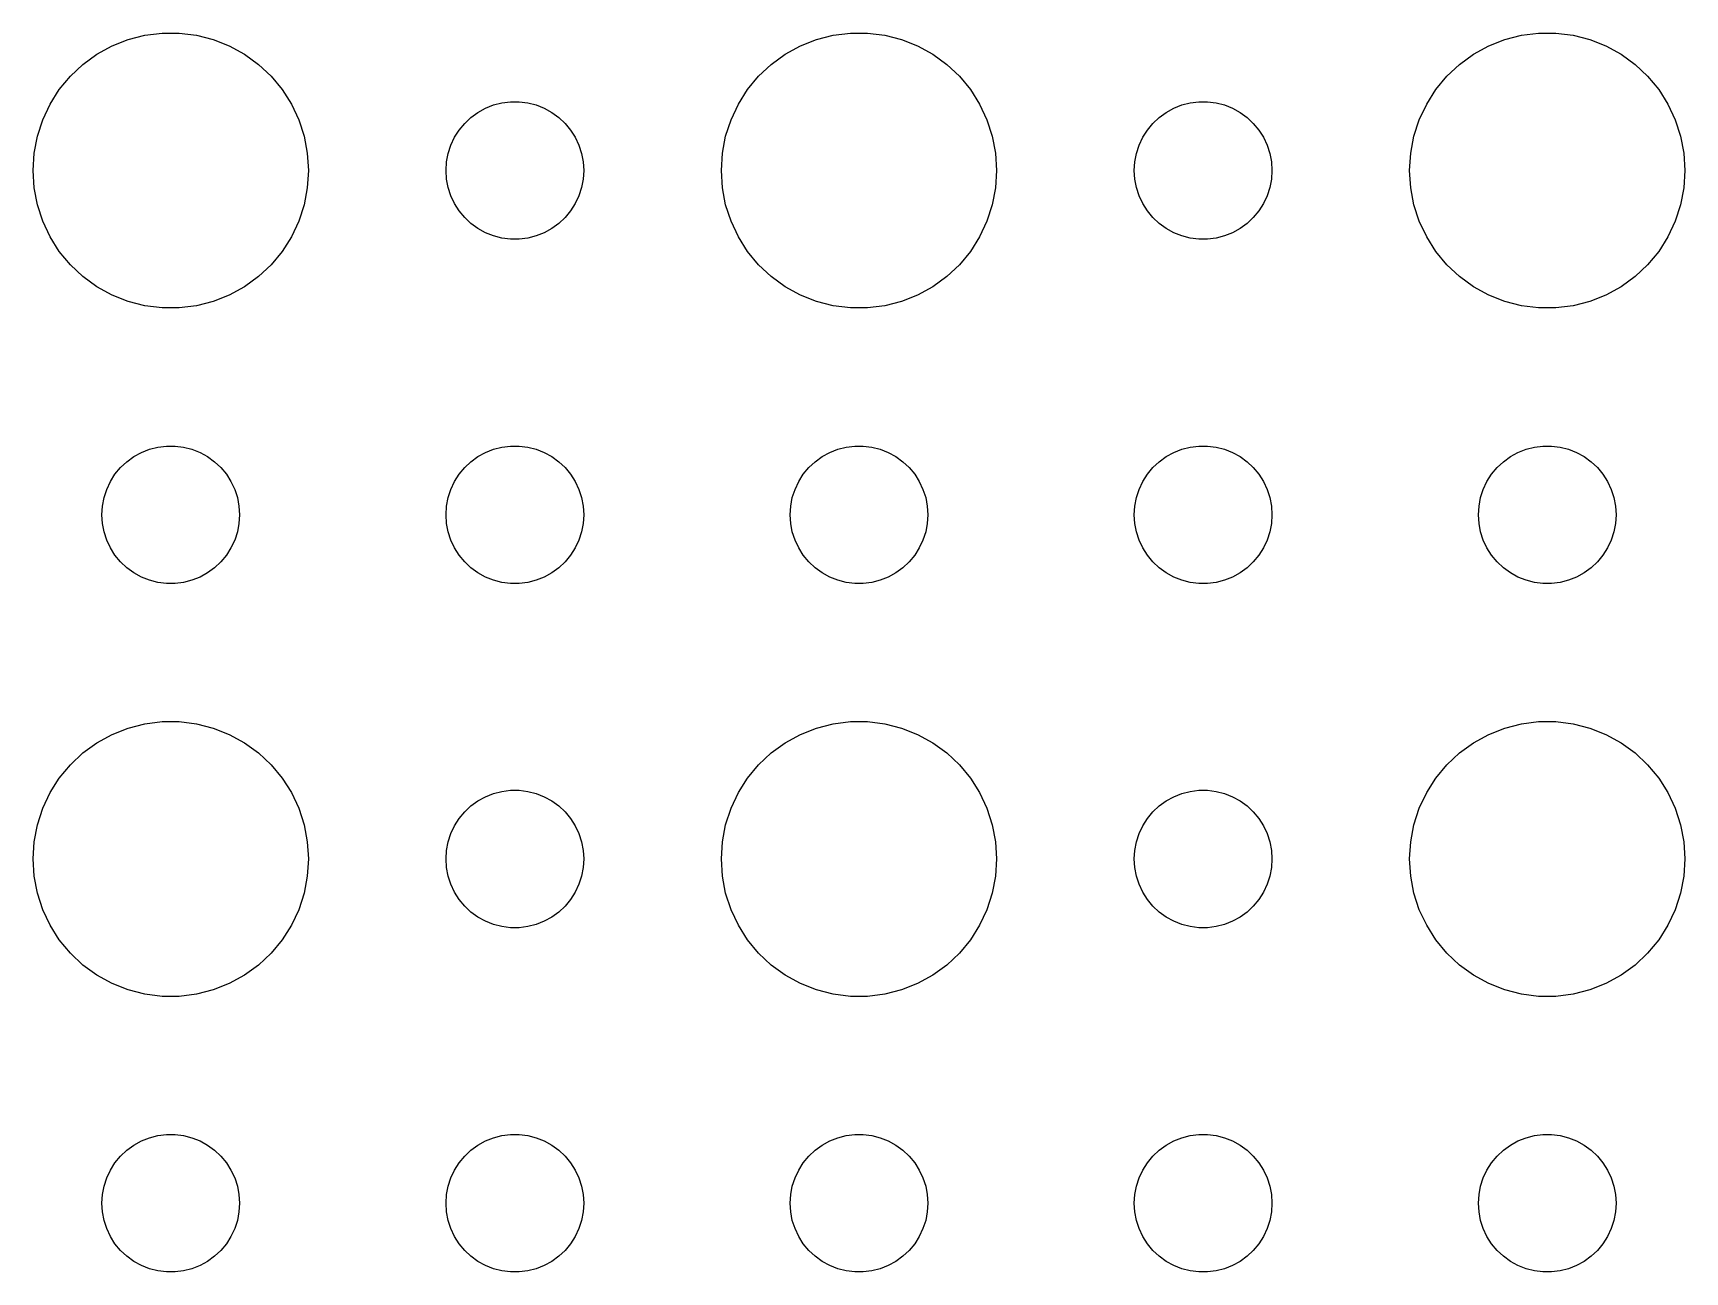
# Model space of a CAD drawing. Header units: metres. Extents: x -150 to 150, y -112 to 112.
# Drawn here: x -115.5 to -79.5, y -54 to -27.01 of the extents above; entities that cross this region are included whole.
import ezdxf

# ---------------------------------------------------------------- set-up
doc = ezdxf.new("R2010")
doc.units = ezdxf.units.M

msp = doc.modelspace()

# ---------------------------------------------------------------- linework, layer by layer
for p, q in [((-114.107, -27.467), (-113.777, -27.2855)), ((-113.777, -27.2855), (-113.427, -27.1468)), ((-113.427, -27.1468), (-113.062, -27.0531)), ((-113.062, -27.0531), (-112.688, -27.0059)), ((-112.688, -27.0059), (-112.312, -27.0059)), ((-112.312, -27.0059), (-111.938, -27.0531)), ((-111.938, -27.0531), (-111.573, -27.1468)), ((-111.573, -27.1468), (-111.223, -27.2855)), ((-111.223, -27.2855), (-110.893, -27.467)), ((-99.1075, -27.467), (-98.7773, -27.2855)), ((-98.7773, -27.2855), (-98.427, -27.1468)), ((-98.427, -27.1468), (-98.0621, -27.0531)), ((-98.0621, -27.0531), (-97.6884, -27.0059)), ((-97.6884, -27.0059), (-97.3116, -27.0059)), ((-97.3116, -27.0059), (-96.9379, -27.0531)), ((-96.9379, -27.0531), (-96.573, -27.1468)), ((-96.573, -27.1468), (-96.2227, -27.2855)), ((-96.2227, -27.2855), (-95.8925, -27.467)), ((-84.1075, -27.467), (-83.7773, -27.2855)), ((-83.7773, -27.2855), (-83.427, -27.1468)), ((-83.427, -27.1468), (-83.0621, -27.0531)), ((-83.0621, -27.0531), (-82.6884, -27.0059)), ((-82.6884, -27.0059), (-82.3116, -27.0059)), ((-82.3116, -27.0059), (-81.9379, -27.0531)), ((-81.9379, -27.0531), (-81.573, -27.1468)), ((-81.573, -27.1468), (-81.2227, -27.2855)), ((-81.2227, -27.2855), (-80.8925, -27.467)), ((-114.687, -27.9464), (-114.412, -27.6884)), ((-114.412, -27.6884), (-114.107, -27.467)), ((-110.893, -27.467), (-110.588, -27.6884)), ((-110.588, -27.6884), (-110.313, -27.9464)), ((-99.6869, -27.9464), (-99.4123, -27.6884)), ((-99.4123, -27.6884), (-99.1075, -27.467)), ((-95.8925, -27.467), (-95.5877, -27.6884)), ((-95.5877, -27.6884), (-95.3131, -27.9464)), ((-84.6869, -27.9464), (-84.4123, -27.6884)), ((-84.4123, -27.6884), (-84.1075, -27.467)), ((-80.8925, -27.467), (-80.5877, -27.6884)), ((-80.5877, -27.6884), (-80.3131, -27.9464)), ((-114.927, -28.2366), (-114.687, -27.9464)), ((-110.313, -27.9464), (-110.073, -28.2366)), ((-99.927, -28.2366), (-99.6869, -27.9464)), ((-95.3131, -27.9464), (-95.073, -28.2366)), ((-84.927, -28.2366), (-84.6869, -27.9464)), ((-80.3131, -27.9464), (-80.073, -28.2366)), ((-115.129, -28.5547), (-114.927, -28.2366)), ((-110.073, -28.2366), (-109.871, -28.5547)), ((-100.129, -28.5547), (-99.927, -28.2366)), ((-95.073, -28.2366), (-94.8711, -28.5547)), ((-85.1289, -28.5547), (-84.927, -28.2366)), ((-80.073, -28.2366), (-79.8711, -28.5547)), ((-115.289, -28.8956), (-115.129, -28.5547)), ((-109.871, -28.5547), (-109.711, -28.8956)), ((-105.956, -28.8442), (-105.804, -28.7335)), ((-105.804, -28.7335), (-105.639, -28.6427)), ((-105.639, -28.6427), (-105.464, -28.5734)), ((-105.464, -28.5734), (-105.281, -28.5266)), ((-105.281, -28.5266), (-105.094, -28.503)), ((-105.094, -28.503), (-104.906, -28.503)), ((-104.906, -28.503), (-104.719, -28.5266)), ((-104.719, -28.5266), (-104.536, -28.5734)), ((-104.536, -28.5734), (-104.361, -28.6427)), ((-104.361, -28.6427), (-104.196, -28.7335)), ((-104.196, -28.7335), (-104.044, -28.8442)), ((-100.289, -28.8956), (-100.129, -28.5547)), ((-94.8711, -28.5547), (-94.7107, -28.8956)), ((-90.9561, -28.8442), (-90.8037, -28.7335)), ((-90.8037, -28.7335), (-90.6387, -28.6427)), ((-90.6387, -28.6427), (-90.4635, -28.5734)), ((-90.4635, -28.5734), (-90.2811, -28.5266)), ((-90.2811, -28.5266), (-90.0942, -28.503)), ((-90.0942, -28.503), (-89.9058, -28.503)), ((-89.9058, -28.503), (-89.7189, -28.5266)), ((-89.7189, -28.5266), (-89.5365, -28.5734)), ((-89.5365, -28.5734), (-89.3613, -28.6427)), ((-89.3613, -28.6427), (-89.1963, -28.7335)), ((-89.1963, -28.7335), (-89.0439, -28.8442)), ((-85.2893, -28.8956), (-85.1289, -28.5547)), ((-79.8711, -28.5547), (-79.7107, -28.8956)), ((-115.406, -29.2539), (-115.289, -28.8956)), ((-109.711, -28.8956), (-109.594, -29.2539)), ((-106.314, -29.2774), (-106.214, -29.1183)), ((-106.214, -29.1183), (-106.093, -28.9732)), ((-106.093, -28.9732), (-105.956, -28.8442)), ((-104.044, -28.8442), (-103.907, -28.9732)), ((-103.907, -28.9732), (-103.786, -29.1183)), ((-103.786, -29.1183), (-103.686, -29.2774)), ((-100.406, -29.2539), (-100.289, -28.8956)), ((-94.7107, -28.8956), (-94.5943, -29.2539)), ((-91.3145, -29.2774), (-91.2135, -29.1183)), ((-91.2135, -29.1183), (-91.0934, -28.9732)), ((-91.0934, -28.9732), (-90.9561, -28.8442)), ((-89.0439, -28.8442), (-88.9065, -28.9732)), ((-88.9065, -28.9732), (-88.7865, -29.1183)), ((-88.7865, -29.1183), (-88.6855, -29.2774)), ((-85.4057, -29.2539), (-85.2893, -28.8956)), ((-79.7107, -28.8956), (-79.5943, -29.2539)), ((-115.476, -29.624), (-115.406, -29.2539)), ((-109.594, -29.2539), (-109.524, -29.624)), ((-106.453, -29.627), (-106.395, -29.4478)), ((-106.395, -29.4478), (-106.314, -29.2774)), ((-103.686, -29.2774), (-103.605, -29.4478)), ((-103.605, -29.4478), (-103.547, -29.627)), ((-100.476, -29.624), (-100.406, -29.2539)), ((-94.5943, -29.2539), (-94.5237, -29.624)), ((-91.4529, -29.627), (-91.3947, -29.4478)), ((-91.3947, -29.4478), (-91.3145, -29.2774)), ((-88.6855, -29.2774), (-88.6053, -29.4478)), ((-88.6053, -29.4478), (-88.5471, -29.627)), ((-85.4763, -29.624), (-85.4057, -29.2539)), ((-79.5943, -29.2539), (-79.5237, -29.624)), ((-115.5, -30), (-115.476, -29.624)), ((-109.524, -29.624), (-109.5, -30)), ((-106.5, -30), (-106.488, -29.812)), ((-106.488, -29.812), (-106.453, -29.627)), ((-103.547, -29.627), (-103.512, -29.812)), ((-103.512, -29.812), (-103.5, -30)), ((-100.5, -30), (-100.476, -29.624)), ((-94.5237, -29.624), (-94.5, -30)), ((-91.5, -30), (-91.4882, -29.812)), ((-91.4882, -29.812), (-91.4529, -29.627)), ((-88.5471, -29.627), (-88.5118, -29.812)), ((-88.5118, -29.812), (-88.5, -30)), ((-85.5, -30), (-85.4763, -29.624)), ((-79.5237, -29.624), (-79.5, -30)), ((-115.476, -30.376), (-115.5, -30)), ((-109.5, -30), (-109.524, -30.376)), ((-106.488, -30.188), (-106.5, -30)), ((-106.453, -30.373), (-106.488, -30.188)), ((-103.512, -30.188), (-103.547, -30.373)), ((-103.5, -30), (-103.512, -30.188)), ((-100.476, -30.376), (-100.5, -30)), ((-94.5, -30), (-94.5237, -30.376)), ((-91.4882, -30.188), (-91.5, -30)), ((-91.4529, -30.373), (-91.4882, -30.188)), ((-88.5118, -30.188), (-88.5471, -30.373)), ((-88.5, -30), (-88.5118, -30.188)), ((-85.4763, -30.376), (-85.5, -30)), ((-79.5, -30), (-79.5237, -30.376)), ((-115.406, -30.7461), (-115.476, -30.376)), ((-109.524, -30.376), (-109.594, -30.7461)), ((-106.395, -30.5522), (-106.453, -30.373)), ((-106.314, -30.7226), (-106.395, -30.5522)), ((-103.605, -30.5522), (-103.686, -30.7226)), ((-103.547, -30.373), (-103.605, -30.5522)), ((-100.406, -30.7461), (-100.476, -30.376)), ((-94.5237, -30.376), (-94.5943, -30.7461)), ((-91.3947, -30.5522), (-91.4529, -30.373)), ((-91.3145, -30.7226), (-91.3947, -30.5522)), ((-88.6053, -30.5522), (-88.6855, -30.7226)), ((-88.5471, -30.373), (-88.6053, -30.5522)), ((-85.4057, -30.7461), (-85.4763, -30.376)), ((-79.5237, -30.376), (-79.5943, -30.7461)), ((-115.289, -31.1044), (-115.406, -30.7461)), ((-109.594, -30.7461), (-109.711, -31.1044)), ((-106.214, -30.8817), (-106.314, -30.7226)), ((-106.093, -31.0268), (-106.214, -30.8817)), ((-103.786, -30.8817), (-103.907, -31.0268)), ((-103.686, -30.7226), (-103.786, -30.8817)), ((-100.289, -31.1044), (-100.406, -30.7461)), ((-94.5943, -30.7461), (-94.7107, -31.1044)), ((-91.2135, -30.8817), (-91.3145, -30.7226)), ((-91.0934, -31.0268), (-91.2135, -30.8817)), ((-88.7865, -30.8817), (-88.9065, -31.0268)), ((-88.6855, -30.7226), (-88.7865, -30.8817)), ((-85.2893, -31.1044), (-85.4057, -30.7461)), ((-79.5943, -30.7461), (-79.7107, -31.1044)), ((-115.129, -31.4453), (-115.289, -31.1044)), ((-109.711, -31.1044), (-109.871, -31.4453)), ((-105.956, -31.1558), (-106.093, -31.0268)), ((-105.804, -31.2665), (-105.956, -31.1558)), ((-105.639, -31.3572), (-105.804, -31.2665)), ((-104.196, -31.2665), (-104.361, -31.3572)), ((-104.044, -31.1558), (-104.196, -31.2665)), ((-103.907, -31.0268), (-104.044, -31.1558)), ((-100.129, -31.4453), (-100.289, -31.1044)), ((-94.7107, -31.1044), (-94.8711, -31.4453)), ((-90.9561, -31.1558), (-91.0934, -31.0268)), ((-90.8037, -31.2665), (-90.9561, -31.1558)), ((-90.6387, -31.3572), (-90.8037, -31.2665)), ((-89.1963, -31.2665), (-89.3613, -31.3572)), ((-89.0439, -31.1558), (-89.1963, -31.2665)), ((-88.9065, -31.0268), (-89.0439, -31.1558)), ((-85.1289, -31.4453), (-85.2893, -31.1044)), ((-79.7107, -31.1044), (-79.8711, -31.4453)), ((-114.927, -31.7634), (-115.129, -31.4453)), ((-109.871, -31.4453), (-110.073, -31.7634)), ((-105.464, -31.4266), (-105.639, -31.3572)), ((-105.281, -31.4734), (-105.464, -31.4266)), ((-105.094, -31.497), (-105.281, -31.4734)), ((-104.906, -31.497), (-105.094, -31.497)), ((-104.719, -31.4734), (-104.906, -31.497)), ((-104.536, -31.4266), (-104.719, -31.4734)), ((-104.361, -31.3572), (-104.536, -31.4266)), ((-99.927, -31.7634), (-100.129, -31.4453)), ((-94.8711, -31.4453), (-95.073, -31.7634)), ((-90.4635, -31.4266), (-90.6387, -31.3572)), ((-90.2811, -31.4734), (-90.4635, -31.4266)), ((-90.0942, -31.497), (-90.2811, -31.4734)), ((-89.9058, -31.497), (-90.0942, -31.497)), ((-89.7189, -31.4734), (-89.9058, -31.497)), ((-89.5365, -31.4266), (-89.7189, -31.4734)), ((-89.3613, -31.3572), (-89.5365, -31.4266)), ((-84.927, -31.7634), (-85.1289, -31.4453)), ((-79.8711, -31.4453), (-80.073, -31.7634)), ((-114.687, -32.0536), (-114.927, -31.7634)), ((-110.073, -31.7634), (-110.313, -32.0536)), ((-99.6869, -32.0536), (-99.927, -31.7634)), ((-95.073, -31.7634), (-95.3131, -32.0536)), ((-84.6869, -32.0536), (-84.927, -31.7634)), ((-80.073, -31.7634), (-80.3131, -32.0536)), ((-114.412, -32.3115), (-114.687, -32.0536)), ((-114.107, -32.533), (-114.412, -32.3115)), ((-110.588, -32.3115), (-110.893, -32.533)), ((-110.313, -32.0536), (-110.588, -32.3115)), ((-99.4123, -32.3115), (-99.6869, -32.0536)), ((-99.1075, -32.533), (-99.4123, -32.3115)), ((-95.5877, -32.3115), (-95.8925, -32.533)), ((-95.3131, -32.0536), (-95.5877, -32.3115)), ((-84.4123, -32.3115), (-84.6869, -32.0536)), ((-84.1075, -32.533), (-84.4123, -32.3115)), ((-80.5877, -32.3115), (-80.8925, -32.533)), ((-80.3131, -32.0536), (-80.5877, -32.3115)), ((-113.777, -32.7145), (-114.107, -32.533)), ((-113.427, -32.8532), (-113.777, -32.7145)), ((-111.223, -32.7145), (-111.573, -32.8532)), ((-110.893, -32.533), (-111.223, -32.7145)), ((-98.7773, -32.7145), (-99.1075, -32.533)), ((-98.427, -32.8532), (-98.7773, -32.7145)), ((-96.2227, -32.7145), (-96.573, -32.8532)), ((-95.8925, -32.533), (-96.2227, -32.7145)), ((-83.7773, -32.7145), (-84.1075, -32.533)), ((-83.427, -32.8532), (-83.7773, -32.7145)), ((-81.2227, -32.7145), (-81.573, -32.8532)), ((-80.8925, -32.533), (-81.2227, -32.7145)), ((-113.062, -32.9469), (-113.427, -32.8532)), ((-112.688, -32.9941), (-113.062, -32.9469)), ((-112.312, -32.9941), (-112.688, -32.9941)), ((-111.938, -32.9469), (-112.312, -32.9941)), ((-111.573, -32.8532), (-111.938, -32.9469)), ((-98.0621, -32.9469), (-98.427, -32.8532)), ((-97.6884, -32.9941), (-98.0621, -32.9469)), ((-97.3116, -32.9941), (-97.6884, -32.9941)), ((-96.9379, -32.9469), (-97.3116, -32.9941)), ((-96.573, -32.8532), (-96.9379, -32.9469)), ((-83.0621, -32.9469), (-83.427, -32.8532)), ((-82.6884, -32.9941), (-83.0621, -32.9469)), ((-82.3116, -32.9941), (-82.6884, -32.9941)), ((-81.9379, -32.9469), (-82.3116, -32.9941)), ((-81.573, -32.8532), (-81.9379, -32.9469)), ((-113.593, -36.4732), (-113.456, -36.3442)), ((-113.456, -36.3442), (-113.304, -36.2335)), ((-113.304, -36.2335), (-113.139, -36.1428)), ((-113.139, -36.1428), (-112.964, -36.0734)), ((-112.964, -36.0734), (-112.781, -36.0266)), ((-112.781, -36.0266), (-112.594, -36.003)), ((-112.594, -36.003), (-112.406, -36.003)), ((-112.406, -36.003), (-112.219, -36.0266)), ((-112.219, -36.0266), (-112.036, -36.0734)), ((-112.036, -36.0734), (-111.861, -36.1428)), ((-111.861, -36.1428), (-111.696, -36.2335)), ((-111.696, -36.2335), (-111.544, -36.3442)), ((-111.544, -36.3442), (-111.407, -36.4732)), ((-106.093, -36.4732), (-105.956, -36.3442)), ((-105.956, -36.3442), (-105.804, -36.2335)), ((-105.804, -36.2335), (-105.639, -36.1428)), ((-105.639, -36.1428), (-105.464, -36.0734)), ((-105.464, -36.0734), (-105.281, -36.0266)), ((-105.281, -36.0266), (-105.094, -36.003)), ((-105.094, -36.003), (-104.906, -36.003)), ((-104.906, -36.003), (-104.719, -36.0266)), ((-104.719, -36.0266), (-104.536, -36.0734)), ((-104.536, -36.0734), (-104.361, -36.1428)), ((-104.361, -36.1428), (-104.196, -36.2335)), ((-104.196, -36.2335), (-104.044, -36.3442)), ((-104.044, -36.3442), (-103.907, -36.4732)), ((-98.5934, -36.4732), (-98.4561, -36.3442)), ((-98.4561, -36.3442), (-98.3037, -36.2335)), ((-98.3037, -36.2335), (-98.1387, -36.1428)), ((-98.1387, -36.1428), (-97.9635, -36.0734)), ((-97.9635, -36.0734), (-97.7811, -36.0266)), ((-97.7811, -36.0266), (-97.5942, -36.003)), ((-97.5942, -36.003), (-97.4058, -36.003)), ((-97.4058, -36.003), (-97.2189, -36.0266)), ((-97.2189, -36.0266), (-97.0365, -36.0734)), ((-97.0365, -36.0734), (-96.8613, -36.1428)), ((-96.8613, -36.1428), (-96.6963, -36.2335)), ((-96.6963, -36.2335), (-96.5439, -36.3442)), ((-96.5439, -36.3442), (-96.4065, -36.4732)), ((-91.0934, -36.4732), (-90.9561, -36.3442)), ((-90.9561, -36.3442), (-90.8037, -36.2335)), ((-90.8037, -36.2335), (-90.6387, -36.1428)), ((-90.6387, -36.1428), (-90.4635, -36.0734)), ((-90.4635, -36.0734), (-90.2811, -36.0266)), ((-90.2811, -36.0266), (-90.0942, -36.003)), ((-90.0942, -36.003), (-89.9058, -36.003)), ((-89.9058, -36.003), (-89.7189, -36.0266)), ((-89.7189, -36.0266), (-89.5365, -36.0734)), ((-89.5365, -36.0734), (-89.3613, -36.1428)), ((-89.3613, -36.1428), (-89.1963, -36.2335)), ((-89.1963, -36.2335), (-89.0439, -36.3442)), ((-89.0439, -36.3442), (-88.9065, -36.4732)), ((-83.5934, -36.4732), (-83.4561, -36.3442)), ((-83.4561, -36.3442), (-83.3037, -36.2335)), ((-83.3037, -36.2335), (-83.1387, -36.1428)), ((-83.1387, -36.1428), (-82.9635, -36.0734)), ((-82.9635, -36.0734), (-82.7811, -36.0266)), ((-82.7811, -36.0266), (-82.5942, -36.003)), ((-82.5942, -36.003), (-82.4058, -36.003)), ((-82.4058, -36.003), (-82.2189, -36.0266)), ((-82.2189, -36.0266), (-82.0365, -36.0734)), ((-82.0365, -36.0734), (-81.8613, -36.1428)), ((-81.8613, -36.1428), (-81.6963, -36.2335)), ((-81.6963, -36.2335), (-81.5439, -36.3442)), ((-81.5439, -36.3442), (-81.4065, -36.4732)), ((-113.814, -36.7774), (-113.714, -36.6183)), ((-113.714, -36.6183), (-113.593, -36.4732)), ((-111.407, -36.4732), (-111.286, -36.6183)), ((-111.286, -36.6183), (-111.186, -36.7774)), ((-106.314, -36.7774), (-106.214, -36.6183)), ((-106.214, -36.6183), (-106.093, -36.4732)), ((-103.907, -36.4732), (-103.786, -36.6183)), ((-103.786, -36.6183), (-103.686, -36.7774)), ((-98.8145, -36.7774), (-98.7135, -36.6183)), ((-98.7135, -36.6183), (-98.5934, -36.4732)), ((-96.4065, -36.4732), (-96.2865, -36.6183)), ((-96.2865, -36.6183), (-96.1855, -36.7774)), ((-91.3145, -36.7774), (-91.2135, -36.6183)), ((-91.2135, -36.6183), (-91.0934, -36.4732)), ((-88.9065, -36.4732), (-88.7865, -36.6183)), ((-88.7865, -36.6183), (-88.6855, -36.7774)), ((-83.8145, -36.7774), (-83.7135, -36.6183)), ((-83.7135, -36.6183), (-83.5934, -36.4732)), ((-81.4065, -36.4732), (-81.2865, -36.6183)), ((-81.2865, -36.6183), (-81.1855, -36.7774)), ((-113.953, -37.127), (-113.895, -36.9478)), ((-113.895, -36.9478), (-113.814, -36.7774)), ((-111.186, -36.7774), (-111.105, -36.9478)), ((-111.105, -36.9478), (-111.047, -37.127)), ((-106.453, -37.127), (-106.395, -36.9478)), ((-106.395, -36.9478), (-106.314, -36.7774)), ((-103.686, -36.7774), (-103.605, -36.9478)), ((-103.605, -36.9478), (-103.547, -37.127)), ((-98.9529, -37.127), (-98.8947, -36.9478)), ((-98.8947, -36.9478), (-98.8145, -36.7774)), ((-96.1855, -36.7774), (-96.1053, -36.9478)), ((-96.1053, -36.9478), (-96.0471, -37.127)), ((-91.4529, -37.127), (-91.3947, -36.9478)), ((-91.3947, -36.9478), (-91.3145, -36.7774)), ((-88.6855, -36.7774), (-88.6053, -36.9478)), ((-88.6053, -36.9478), (-88.5471, -37.127)), ((-83.9529, -37.127), (-83.8947, -36.9478)), ((-83.8947, -36.9478), (-83.8145, -36.7774)), ((-81.1855, -36.7774), (-81.1053, -36.9478)), ((-81.1053, -36.9478), (-81.0471, -37.127)), ((-114, -37.5), (-113.988, -37.312)), ((-113.988, -37.312), (-113.953, -37.127)), ((-111.047, -37.127), (-111.012, -37.312)), ((-111.012, -37.312), (-111, -37.5)), ((-106.5, -37.5), (-106.488, -37.312)), ((-106.488, -37.312), (-106.453, -37.127)), ((-103.547, -37.127), (-103.512, -37.312)), ((-103.512, -37.312), (-103.5, -37.5)), ((-99, -37.5), (-98.9882, -37.312)), ((-98.9882, -37.312), (-98.9529, -37.127)), ((-96.0471, -37.127), (-96.0118, -37.312)), ((-96.0118, -37.312), (-96, -37.5)), ((-91.5, -37.5), (-91.4882, -37.312)), ((-91.4882, -37.312), (-91.4529, -37.127)), ((-88.5471, -37.127), (-88.5118, -37.312)), ((-88.5118, -37.312), (-88.5, -37.5)), ((-84, -37.5), (-83.9882, -37.312)), ((-83.9882, -37.312), (-83.9529, -37.127)), ((-81.0471, -37.127), (-81.0118, -37.312)), ((-81.0118, -37.312), (-81, -37.5)), ((-113.988, -37.688), (-114, -37.5)), ((-113.953, -37.873), (-113.988, -37.688)), ((-111.012, -37.688), (-111.047, -37.873)), ((-111, -37.5), (-111.012, -37.688)), ((-106.488, -37.688), (-106.5, -37.5)), ((-106.453, -37.873), (-106.488, -37.688)), ((-103.512, -37.688), (-103.547, -37.873)), ((-103.5, -37.5), (-103.512, -37.688)), ((-98.9882, -37.688), (-99, -37.5)), ((-98.9529, -37.873), (-98.9882, -37.688)), ((-96.0118, -37.688), (-96.0471, -37.873)), ((-96, -37.5), (-96.0118, -37.688)), ((-91.4882, -37.688), (-91.5, -37.5)), ((-91.4529, -37.873), (-91.4882, -37.688)), ((-88.5118, -37.688), (-88.5471, -37.873)), ((-88.5, -37.5), (-88.5118, -37.688)), ((-83.9882, -37.688), (-84, -37.5)), ((-83.9529, -37.873), (-83.9882, -37.688)), ((-81.0118, -37.688), (-81.0471, -37.873)), ((-81, -37.5), (-81.0118, -37.688)), ((-113.895, -38.0522), (-113.953, -37.873)), ((-113.814, -38.2226), (-113.895, -38.0522)), ((-111.105, -38.0522), (-111.186, -38.2226)), ((-111.047, -37.873), (-111.105, -38.0522)), ((-106.395, -38.0522), (-106.453, -37.873)), ((-106.314, -38.2226), (-106.395, -38.0522)), ((-103.605, -38.0522), (-103.686, -38.2226)), ((-103.547, -37.873), (-103.605, -38.0522)), ((-98.8947, -38.0522), (-98.9529, -37.873)), ((-98.8145, -38.2226), (-98.8947, -38.0522)), ((-96.1053, -38.0522), (-96.1855, -38.2226)), ((-96.0471, -37.873), (-96.1053, -38.0522)), ((-91.3947, -38.0522), (-91.4529, -37.873)), ((-91.3145, -38.2226), (-91.3947, -38.0522)), ((-88.6053, -38.0522), (-88.6855, -38.2226)), ((-88.5471, -37.873), (-88.6053, -38.0522)), ((-83.8947, -38.0522), (-83.9529, -37.873)), ((-83.8145, -38.2226), (-83.8947, -38.0522)), ((-81.1053, -38.0522), (-81.1855, -38.2226)), ((-81.0471, -37.873), (-81.1053, -38.0522)), ((-113.714, -38.3817), (-113.814, -38.2226)), ((-113.593, -38.5268), (-113.714, -38.3817)), ((-111.286, -38.3817), (-111.407, -38.5268)), ((-111.186, -38.2226), (-111.286, -38.3817)), ((-106.214, -38.3817), (-106.314, -38.2226)), ((-106.093, -38.5268), (-106.214, -38.3817)), ((-103.786, -38.3817), (-103.907, -38.5268)), ((-103.686, -38.2226), (-103.786, -38.3817)), ((-98.7135, -38.3817), (-98.8145, -38.2226)), ((-98.5934, -38.5268), (-98.7135, -38.3817)), ((-96.2865, -38.3817), (-96.4065, -38.5268)), ((-96.1855, -38.2226), (-96.2865, -38.3817)), ((-91.2135, -38.3817), (-91.3145, -38.2226)), ((-91.0934, -38.5268), (-91.2135, -38.3817)), ((-88.7865, -38.3817), (-88.9065, -38.5268)), ((-88.6855, -38.2226), (-88.7865, -38.3817)), ((-83.7135, -38.3817), (-83.8145, -38.2226)), ((-83.5934, -38.5268), (-83.7135, -38.3817)), ((-81.2865, -38.3817), (-81.4065, -38.5268)), ((-81.1855, -38.2226), (-81.2865, -38.3817)), ((-113.456, -38.6558), (-113.593, -38.5268)), ((-113.304, -38.7665), (-113.456, -38.6558)), ((-113.139, -38.8572), (-113.304, -38.7665)), ((-112.964, -38.9266), (-113.139, -38.8572)), ((-111.861, -38.8572), (-112.036, -38.9266)), ((-111.696, -38.7665), (-111.861, -38.8572)), ((-111.544, -38.6558), (-111.696, -38.7665)), ((-111.407, -38.5268), (-111.544, -38.6558)), ((-105.956, -38.6558), (-106.093, -38.5268)), ((-105.804, -38.7665), (-105.956, -38.6558)), ((-105.639, -38.8572), (-105.804, -38.7665)), ((-105.464, -38.9266), (-105.639, -38.8572)), ((-104.361, -38.8572), (-104.536, -38.9266)), ((-104.196, -38.7665), (-104.361, -38.8572)), ((-104.044, -38.6558), (-104.196, -38.7665)), ((-103.907, -38.5268), (-104.044, -38.6558)), ((-98.4561, -38.6558), (-98.5934, -38.5268)), ((-98.3037, -38.7665), (-98.4561, -38.6558)), ((-98.1387, -38.8572), (-98.3037, -38.7665)), ((-97.9635, -38.9266), (-98.1387, -38.8572)), ((-96.8613, -38.8572), (-97.0365, -38.9266)), ((-96.6963, -38.7665), (-96.8613, -38.8572)), ((-96.5439, -38.6558), (-96.6963, -38.7665)), ((-96.4065, -38.5268), (-96.5439, -38.6558)), ((-90.9561, -38.6558), (-91.0934, -38.5268)), ((-90.8037, -38.7665), (-90.9561, -38.6558)), ((-90.6387, -38.8572), (-90.8037, -38.7665)), ((-90.4635, -38.9266), (-90.6387, -38.8572)), ((-89.3613, -38.8572), (-89.5365, -38.9266)), ((-89.1963, -38.7665), (-89.3613, -38.8572)), ((-89.0439, -38.6558), (-89.1963, -38.7665)), ((-88.9065, -38.5268), (-89.0439, -38.6558)), ((-83.4561, -38.6558), (-83.5934, -38.5268)), ((-83.3037, -38.7665), (-83.4561, -38.6558)), ((-83.1387, -38.8572), (-83.3037, -38.7665)), ((-82.9635, -38.9266), (-83.1387, -38.8572)), ((-81.8613, -38.8572), (-82.0365, -38.9266)), ((-81.6963, -38.7665), (-81.8613, -38.8572)), ((-81.5439, -38.6558), (-81.6963, -38.7665)), ((-81.4065, -38.5268), (-81.5439, -38.6558)), ((-112.781, -38.9734), (-112.964, -38.9266)), ((-112.594, -38.997), (-112.781, -38.9734)), ((-112.406, -38.997), (-112.594, -38.997)), ((-112.219, -38.9734), (-112.406, -38.997)), ((-112.036, -38.9266), (-112.219, -38.9734)), ((-105.281, -38.9734), (-105.464, -38.9266)), ((-105.094, -38.997), (-105.281, -38.9734)), ((-104.906, -38.997), (-105.094, -38.997)), ((-104.719, -38.9734), (-104.906, -38.997)), ((-104.536, -38.9266), (-104.719, -38.9734)), ((-97.7811, -38.9734), (-97.9635, -38.9266)), ((-97.5942, -38.997), (-97.7811, -38.9734)), ((-97.4058, -38.997), (-97.5942, -38.997)), ((-97.2189, -38.9734), (-97.4058, -38.997)), ((-97.0365, -38.9266), (-97.2189, -38.9734)), ((-90.2811, -38.9734), (-90.4635, -38.9266)), ((-90.0942, -38.997), (-90.2811, -38.9734)), ((-89.9058, -38.997), (-90.0942, -38.997)), ((-89.7189, -38.9734), (-89.9058, -38.997)), ((-89.5365, -38.9266), (-89.7189, -38.9734)), ((-82.7811, -38.9734), (-82.9635, -38.9266)), ((-82.5942, -38.997), (-82.7811, -38.9734)), ((-82.4058, -38.997), (-82.5942, -38.997)), ((-82.2189, -38.9734), (-82.4058, -38.997)), ((-82.0365, -38.9266), (-82.2189, -38.9734)), ((-113.427, -42.1468), (-113.062, -42.0531)), ((-113.062, -42.0531), (-112.688, -42.0059)), ((-112.688, -42.0059), (-112.312, -42.0059)), ((-112.312, -42.0059), (-111.938, -42.0531)), ((-111.938, -42.0531), (-111.573, -42.1468)), ((-98.427, -42.1468), (-98.0621, -42.0531)), ((-98.0621, -42.0531), (-97.6884, -42.0059)), ((-97.6884, -42.0059), (-97.3116, -42.0059)), ((-97.3116, -42.0059), (-96.9379, -42.0531)), ((-96.9379, -42.0531), (-96.573, -42.1468)), ((-83.427, -42.1468), (-83.0621, -42.0531)), ((-83.0621, -42.0531), (-82.6884, -42.0059)), ((-82.6884, -42.0059), (-82.3116, -42.0059)), ((-82.3116, -42.0059), (-81.9379, -42.0531)), ((-81.9379, -42.0531), (-81.573, -42.1468)), ((-114.412, -42.6885), (-114.107, -42.467)), ((-114.107, -42.467), (-113.777, -42.2855)), ((-113.777, -42.2855), (-113.427, -42.1468)), ((-111.573, -42.1468), (-111.223, -42.2855)), ((-111.223, -42.2855), (-110.893, -42.467)), ((-110.893, -42.467), (-110.588, -42.6885)), ((-99.4123, -42.6885), (-99.1075, -42.467)), ((-99.1075, -42.467), (-98.7773, -42.2855)), ((-98.7773, -42.2855), (-98.427, -42.1468)), ((-96.573, -42.1468), (-96.2227, -42.2855)), ((-96.2227, -42.2855), (-95.8925, -42.467)), ((-95.8925, -42.467), (-95.5877, -42.6885)), ((-84.4123, -42.6885), (-84.1075, -42.467)), ((-84.1075, -42.467), (-83.7773, -42.2855)), ((-83.7773, -42.2855), (-83.427, -42.1468)), ((-81.573, -42.1468), (-81.2227, -42.2855)), ((-81.2227, -42.2855), (-80.8925, -42.467)), ((-80.8925, -42.467), (-80.5877, -42.6885)), ((-114.687, -42.9464), (-114.412, -42.6885)), ((-110.588, -42.6885), (-110.313, -42.9464)), ((-99.6869, -42.9464), (-99.4123, -42.6885)), ((-95.5877, -42.6885), (-95.3131, -42.9464)), ((-84.6869, -42.9464), (-84.4123, -42.6885)), ((-80.5877, -42.6885), (-80.3131, -42.9464)), ((-114.927, -43.2366), (-114.687, -42.9464)), ((-110.313, -42.9464), (-110.073, -43.2366)), ((-99.927, -43.2366), (-99.6869, -42.9464)), ((-95.3131, -42.9464), (-95.073, -43.2366)), ((-84.927, -43.2366), (-84.6869, -42.9464)), ((-80.3131, -42.9464), (-80.073, -43.2366)), ((-115.289, -43.8956), (-115.129, -43.5547)), ((-115.129, -43.5547), (-114.927, -43.2366)), ((-110.073, -43.2366), (-109.871, -43.5547)), ((-109.871, -43.5547), (-109.711, -43.8956)), ((-105.464, -43.5734), (-105.281, -43.5266)), ((-105.281, -43.5266), (-105.094, -43.503)), ((-105.094, -43.503), (-104.906, -43.503)), ((-104.906, -43.503), (-104.719, -43.5266)), ((-104.719, -43.5266), (-104.536, -43.5734)), ((-100.289, -43.8956), (-100.129, -43.5547)), ((-100.129, -43.5547), (-99.927, -43.2366)), ((-95.073, -43.2366), (-94.8711, -43.5547)), ((-94.8711, -43.5547), (-94.7107, -43.8956)), ((-90.4635, -43.5734), (-90.2811, -43.5266)), ((-90.2811, -43.5266), (-90.0942, -43.503)), ((-90.0942, -43.503), (-89.9058, -43.503)), ((-89.9058, -43.503), (-89.7189, -43.5266)), ((-89.7189, -43.5266), (-89.5365, -43.5734)), ((-85.2893, -43.8956), (-85.1289, -43.5547)), ((-85.1289, -43.5547), (-84.927, -43.2366)), ((-80.073, -43.2366), (-79.8711, -43.5547)), ((-79.8711, -43.5547), (-79.7107, -43.8956)), ((-115.406, -44.2539), (-115.289, -43.8956)), ((-109.711, -43.8956), (-109.594, -44.2539)), ((-106.093, -43.9732), (-105.956, -43.8442)), ((-105.956, -43.8442), (-105.804, -43.7335)), ((-105.804, -43.7335), (-105.639, -43.6428)), ((-105.639, -43.6428), (-105.464, -43.5734)), ((-104.536, -43.5734), (-104.361, -43.6428)), ((-104.361, -43.6428), (-104.196, -43.7335)), ((-104.196, -43.7335), (-104.044, -43.8442)), ((-104.044, -43.8442), (-103.907, -43.9732)), ((-100.406, -44.2539), (-100.289, -43.8956)), ((-94.7107, -43.8956), (-94.5943, -44.2539)), ((-91.0934, -43.9732), (-90.9561, -43.8442)), ((-90.9561, -43.8442), (-90.8037, -43.7335)), ((-90.8037, -43.7335), (-90.6387, -43.6428)), ((-90.6387, -43.6428), (-90.4635, -43.5734)), ((-89.5365, -43.5734), (-89.3613, -43.6428)), ((-89.3613, -43.6428), (-89.1963, -43.7335)), ((-89.1963, -43.7335), (-89.0439, -43.8442)), ((-89.0439, -43.8442), (-88.9065, -43.9732)), ((-85.4057, -44.2539), (-85.2893, -43.8956)), ((-79.7107, -43.8956), (-79.5943, -44.2539)), ((-115.476, -44.624), (-115.406, -44.2539)), ((-109.594, -44.2539), (-109.524, -44.624)), ((-106.395, -44.4478), (-106.314, -44.2774)), ((-106.314, -44.2774), (-106.214, -44.1183)), ((-106.214, -44.1183), (-106.093, -43.9732)), ((-103.907, -43.9732), (-103.786, -44.1183)), ((-103.786, -44.1183), (-103.686, -44.2774)), ((-103.686, -44.2774), (-103.605, -44.4478)), ((-100.476, -44.624), (-100.406, -44.2539)), ((-94.5943, -44.2539), (-94.5237, -44.624)), ((-91.3947, -44.4478), (-91.3145, -44.2774)), ((-91.3145, -44.2774), (-91.2135, -44.1183)), ((-91.2135, -44.1183), (-91.0934, -43.9732)), ((-88.9065, -43.9732), (-88.7865, -44.1183)), ((-88.7865, -44.1183), (-88.6855, -44.2774)), ((-88.6855, -44.2774), (-88.6053, -44.4478)), ((-85.4763, -44.624), (-85.4057, -44.2539)), ((-79.5943, -44.2539), (-79.5237, -44.624)), ((-115.5, -45), (-115.476, -44.624)), ((-109.524, -44.624), (-109.5, -45)), ((-106.488, -44.812), (-106.453, -44.627)), ((-106.453, -44.627), (-106.395, -44.4478)), ((-103.605, -44.4478), (-103.547, -44.627)), ((-103.547, -44.627), (-103.512, -44.812)), ((-100.5, -45), (-100.476, -44.624)), ((-94.5237, -44.624), (-94.5, -45)), ((-91.4882, -44.812), (-91.4529, -44.627)), ((-91.4529, -44.627), (-91.3947, -44.4478)), ((-88.6053, -44.4478), (-88.5471, -44.627)), ((-88.5471, -44.627), (-88.5118, -44.812)), ((-85.5, -45), (-85.4763, -44.624)), ((-79.5237, -44.624), (-79.5, -45)), ((-115.476, -45.376), (-115.5, -45)), ((-109.5, -45), (-109.524, -45.376)), ((-106.5, -45), (-106.488, -44.812)), ((-106.488, -45.188), (-106.5, -45)), ((-103.512, -44.812), (-103.5, -45)), ((-103.5, -45), (-103.512, -45.188)), ((-100.476, -45.376), (-100.5, -45)), ((-94.5, -45), (-94.5237, -45.376)), ((-91.5, -45), (-91.4882, -44.812)), ((-91.4882, -45.188), (-91.5, -45)), ((-88.5118, -44.812), (-88.5, -45)), ((-88.5, -45), (-88.5118, -45.188)), ((-85.4763, -45.376), (-85.5, -45)), ((-79.5, -45), (-79.5237, -45.376)), ((-106.453, -45.373), (-106.488, -45.188)), ((-103.512, -45.188), (-103.547, -45.373)), ((-91.4529, -45.373), (-91.4882, -45.188)), ((-88.5118, -45.188), (-88.5471, -45.373)), ((-115.406, -45.7461), (-115.476, -45.376)), ((-109.524, -45.376), (-109.594, -45.7461)), ((-106.395, -45.5522), (-106.453, -45.373)), ((-106.314, -45.7226), (-106.395, -45.5522)), ((-103.605, -45.5522), (-103.686, -45.7226)), ((-103.547, -45.373), (-103.605, -45.5522)), ((-100.406, -45.7461), (-100.476, -45.376)), ((-94.5237, -45.376), (-94.5943, -45.7461)), ((-91.3947, -45.5522), (-91.4529, -45.373)), ((-91.3145, -45.7226), (-91.3947, -45.5522)), ((-88.6053, -45.5522), (-88.6855, -45.7226)), ((-88.5471, -45.373), (-88.6053, -45.5522)), ((-85.4057, -45.7461), (-85.4763, -45.376)), ((-79.5237, -45.376), (-79.5943, -45.7461)), ((-115.289, -46.1044), (-115.406, -45.7461)), ((-109.594, -45.7461), (-109.711, -46.1044)), ((-106.214, -45.8817), (-106.314, -45.7226)), ((-106.093, -46.0268), (-106.214, -45.8817)), ((-105.956, -46.1558), (-106.093, -46.0268)), ((-103.907, -46.0268), (-104.044, -46.1558)), ((-103.786, -45.8817), (-103.907, -46.0268)), ((-103.686, -45.7226), (-103.786, -45.8817)), ((-100.289, -46.1044), (-100.406, -45.7461)), ((-94.5943, -45.7461), (-94.7107, -46.1044)), ((-91.2135, -45.8817), (-91.3145, -45.7226)), ((-91.0934, -46.0268), (-91.2135, -45.8817)), ((-90.9561, -46.1558), (-91.0934, -46.0268)), ((-88.9065, -46.0268), (-89.0439, -46.1558)), ((-88.7865, -45.8817), (-88.9065, -46.0268)), ((-88.6855, -45.7226), (-88.7865, -45.8817)), ((-85.2893, -46.1044), (-85.4057, -45.7461)), ((-79.5943, -45.7461), (-79.7107, -46.1044)), ((-115.129, -46.4453), (-115.289, -46.1044)), ((-109.711, -46.1044), (-109.871, -46.4453)), ((-105.804, -46.2665), (-105.956, -46.1558)), ((-105.639, -46.3572), (-105.804, -46.2665)), ((-105.464, -46.4266), (-105.639, -46.3572)), ((-105.281, -46.4734), (-105.464, -46.4266)), ((-104.536, -46.4266), (-104.719, -46.4734)), ((-104.361, -46.3572), (-104.536, -46.4266)), ((-104.196, -46.2665), (-104.361, -46.3572)), ((-104.044, -46.1558), (-104.196, -46.2665)), ((-100.129, -46.4453), (-100.289, -46.1044)), ((-94.7107, -46.1044), (-94.8711, -46.4453)), ((-90.8037, -46.2665), (-90.9561, -46.1558)), ((-90.6387, -46.3572), (-90.8037, -46.2665)), ((-90.4635, -46.4266), (-90.6387, -46.3572)), ((-90.2811, -46.4734), (-90.4635, -46.4266)), ((-89.5365, -46.4266), (-89.7189, -46.4734)), ((-89.3613, -46.3572), (-89.5365, -46.4266)), ((-89.1963, -46.2665), (-89.3613, -46.3572)), ((-89.0439, -46.1558), (-89.1963, -46.2665)), ((-85.1289, -46.4453), (-85.2893, -46.1044)), ((-79.7107, -46.1044), (-79.8711, -46.4453)), ((-114.927, -46.7634), (-115.129, -46.4453)), ((-114.687, -47.0536), (-114.927, -46.7634)), ((-110.073, -46.7634), (-110.313, -47.0536)), ((-109.871, -46.4453), (-110.073, -46.7634)), ((-105.094, -46.497), (-105.281, -46.4734)), ((-104.906, -46.497), (-105.094, -46.497)), ((-104.719, -46.4734), (-104.906, -46.497)), ((-99.927, -46.7634), (-100.129, -46.4453)), ((-99.6869, -47.0536), (-99.927, -46.7634)), ((-95.073, -46.7634), (-95.3131, -47.0536)), ((-94.8711, -46.4453), (-95.073, -46.7634)), ((-90.0942, -46.497), (-90.2811, -46.4734)), ((-89.9058, -46.497), (-90.0942, -46.497)), ((-89.7189, -46.4734), (-89.9058, -46.497)), ((-84.927, -46.7634), (-85.1289, -46.4453)), ((-84.6869, -47.0536), (-84.927, -46.7634)), ((-80.073, -46.7634), (-80.3131, -47.0536)), ((-79.8711, -46.4453), (-80.073, -46.7634)), ((-114.412, -47.3115), (-114.687, -47.0536)), ((-110.313, -47.0536), (-110.588, -47.3115)), ((-99.4123, -47.3115), (-99.6869, -47.0536)), ((-95.3131, -47.0536), (-95.5877, -47.3115)), ((-84.4123, -47.3115), (-84.6869, -47.0536)), ((-80.3131, -47.0536), (-80.5877, -47.3115)), ((-114.107, -47.533), (-114.412, -47.3115)), ((-110.588, -47.3115), (-110.893, -47.533)), ((-99.1075, -47.533), (-99.4123, -47.3115)), ((-95.5877, -47.3115), (-95.8925, -47.533)), ((-84.1075, -47.533), (-84.4123, -47.3115)), ((-80.5877, -47.3115), (-80.8925, -47.533)), ((-113.777, -47.7145), (-114.107, -47.533)), ((-113.427, -47.8532), (-113.777, -47.7145)), ((-113.062, -47.9469), (-113.427, -47.8532)), ((-111.573, -47.8532), (-111.938, -47.9469)), ((-111.223, -47.7145), (-111.573, -47.8532)), ((-110.893, -47.533), (-111.223, -47.7145)), ((-98.7773, -47.7145), (-99.1075, -47.533)), ((-98.427, -47.8532), (-98.7773, -47.7145)), ((-98.0621, -47.9469), (-98.427, -47.8532)), ((-96.573, -47.8532), (-96.9379, -47.9469)), ((-96.2227, -47.7145), (-96.573, -47.8532)), ((-95.8925, -47.533), (-96.2227, -47.7145)), ((-83.7773, -47.7145), (-84.1075, -47.533)), ((-83.427, -47.8532), (-83.7773, -47.7145)), ((-83.0621, -47.9469), (-83.427, -47.8532)), ((-81.573, -47.8532), (-81.9379, -47.9469)), ((-81.2227, -47.7145), (-81.573, -47.8532)), ((-80.8925, -47.533), (-81.2227, -47.7145)), ((-112.688, -47.9941), (-113.062, -47.9469)), ((-112.312, -47.9941), (-112.688, -47.9941)), ((-111.938, -47.9469), (-112.312, -47.9941)), ((-97.6884, -47.9941), (-98.0621, -47.9469)), ((-97.3116, -47.9941), (-97.6884, -47.9941)), ((-96.9379, -47.9469), (-97.3116, -47.9941)), ((-82.6884, -47.9941), (-83.0621, -47.9469)), ((-82.3116, -47.9941), (-82.6884, -47.9941)), ((-81.9379, -47.9469), (-82.3116, -47.9941)), ((-113.139, -51.1428), (-112.964, -51.0734)), ((-112.964, -51.0734), (-112.781, -51.0266)), ((-112.781, -51.0266), (-112.594, -51.003)), ((-112.594, -51.003), (-112.406, -51.003)), ((-112.406, -51.003), (-112.219, -51.0266)), ((-112.219, -51.0266), (-112.036, -51.0734)), ((-112.036, -51.0734), (-111.861, -51.1428)), ((-105.639, -51.1428), (-105.464, -51.0734)), ((-105.464, -51.0734), (-105.281, -51.0266)), ((-105.281, -51.0266), (-105.094, -51.003)), ((-105.094, -51.003), (-104.906, -51.003)), ((-104.906, -51.003), (-104.719, -51.0266)), ((-104.719, -51.0266), (-104.536, -51.0734)), ((-104.536, -51.0734), (-104.361, -51.1428)), ((-98.1387, -51.1428), (-97.9635, -51.0734)), ((-97.9635, -51.0734), (-97.7811, -51.0266)), ((-97.7811, -51.0266), (-97.5942, -51.003)), ((-97.5942, -51.003), (-97.4058, -51.003)), ((-97.4058, -51.003), (-97.2189, -51.0266)), ((-97.2189, -51.0266), (-97.0365, -51.0734)), ((-97.0365, -51.0734), (-96.8613, -51.1428)), ((-90.6387, -51.1428), (-90.4635, -51.0734)), ((-90.4635, -51.0734), (-90.2811, -51.0266)), ((-90.2811, -51.0266), (-90.0942, -51.003)), ((-90.0942, -51.003), (-89.9058, -51.003)), ((-89.9058, -51.003), (-89.7189, -51.0266)), ((-89.7189, -51.0266), (-89.5365, -51.0734)), ((-89.5365, -51.0734), (-89.3613, -51.1428)), ((-83.1387, -51.1428), (-82.9635, -51.0734)), ((-82.9635, -51.0734), (-82.7811, -51.0266)), ((-82.7811, -51.0266), (-82.5942, -51.003)), ((-82.5942, -51.003), (-82.4058, -51.003)), ((-82.4058, -51.003), (-82.2189, -51.0266)), ((-82.2189, -51.0266), (-82.0365, -51.0734)), ((-82.0365, -51.0734), (-81.8613, -51.1428)), ((-113.714, -51.6183), (-113.593, -51.4732)), ((-113.593, -51.4732), (-113.456, -51.3442)), ((-113.456, -51.3442), (-113.304, -51.2335)), ((-113.304, -51.2335), (-113.139, -51.1428)), ((-111.861, -51.1428), (-111.696, -51.2335)), ((-111.696, -51.2335), (-111.544, -51.3442)), ((-111.544, -51.3442), (-111.407, -51.4732)), ((-111.407, -51.4732), (-111.286, -51.6183)), ((-106.214, -51.6183), (-106.093, -51.4732)), ((-106.093, -51.4732), (-105.956, -51.3442)), ((-105.956, -51.3442), (-105.804, -51.2335)), ((-105.804, -51.2335), (-105.639, -51.1428)), ((-104.361, -51.1428), (-104.196, -51.2335)), ((-104.196, -51.2335), (-104.044, -51.3442)), ((-104.044, -51.3442), (-103.907, -51.4732)), ((-103.907, -51.4732), (-103.786, -51.6183)), ((-98.7135, -51.6183), (-98.5934, -51.4732)), ((-98.5934, -51.4732), (-98.4561, -51.3442)), ((-98.4561, -51.3442), (-98.3037, -51.2335)), ((-98.3037, -51.2335), (-98.1387, -51.1428)), ((-96.8613, -51.1428), (-96.6963, -51.2335)), ((-96.6963, -51.2335), (-96.5439, -51.3442)), ((-96.5439, -51.3442), (-96.4065, -51.4732)), ((-96.4065, -51.4732), (-96.2865, -51.6183)), ((-91.2135, -51.6183), (-91.0934, -51.4732)), ((-91.0934, -51.4732), (-90.9561, -51.3442)), ((-90.9561, -51.3442), (-90.8037, -51.2335)), ((-90.8037, -51.2335), (-90.6387, -51.1428)), ((-89.3613, -51.1428), (-89.1963, -51.2335)), ((-89.1963, -51.2335), (-89.0439, -51.3442)), ((-89.0439, -51.3442), (-88.9065, -51.4732)), ((-88.9065, -51.4732), (-88.7865, -51.6183)), ((-83.7135, -51.6183), (-83.5934, -51.4732)), ((-83.5934, -51.4732), (-83.4561, -51.3442)), ((-83.4561, -51.3442), (-83.3037, -51.2335)), ((-83.3037, -51.2335), (-83.1387, -51.1428)), ((-81.8613, -51.1428), (-81.6963, -51.2335)), ((-81.6963, -51.2335), (-81.5439, -51.3442)), ((-81.5439, -51.3442), (-81.4065, -51.4732)), ((-81.4065, -51.4732), (-81.2865, -51.6183)), ((-113.895, -51.9478), (-113.814, -51.7774)), ((-113.814, -51.7774), (-113.714, -51.6183)), ((-111.286, -51.6183), (-111.186, -51.7774)), ((-111.186, -51.7774), (-111.105, -51.9478)), ((-106.395, -51.9478), (-106.314, -51.7774)), ((-106.314, -51.7774), (-106.214, -51.6183)), ((-103.786, -51.6183), (-103.686, -51.7774)), ((-103.686, -51.7774), (-103.605, -51.9478)), ((-98.8947, -51.9478), (-98.8145, -51.7774)), ((-98.8145, -51.7774), (-98.7135, -51.6183)), ((-96.2865, -51.6183), (-96.1855, -51.7774)), ((-96.1855, -51.7774), (-96.1053, -51.9478)), ((-91.3947, -51.9478), (-91.3145, -51.7774)), ((-91.3145, -51.7774), (-91.2135, -51.6183)), ((-88.7865, -51.6183), (-88.6855, -51.7774)), ((-88.6855, -51.7774), (-88.6053, -51.9478)), ((-83.8947, -51.9478), (-83.8145, -51.7774)), ((-83.8145, -51.7774), (-83.7135, -51.6183)), ((-81.2865, -51.6183), (-81.1855, -51.7774)), ((-81.1855, -51.7774), (-81.1053, -51.9478)), ((-113.988, -52.312), (-113.953, -52.127)), ((-113.953, -52.127), (-113.895, -51.9478)), ((-111.105, -51.9478), (-111.047, -52.127)), ((-111.047, -52.127), (-111.012, -52.312)), ((-106.488, -52.312), (-106.453, -52.127)), ((-106.453, -52.127), (-106.395, -51.9478)), ((-103.605, -51.9478), (-103.547, -52.127)), ((-103.547, -52.127), (-103.512, -52.312)), ((-98.9882, -52.312), (-98.9529, -52.127)), ((-98.9529, -52.127), (-98.8947, -51.9478)), ((-96.1053, -51.9478), (-96.0471, -52.127)), ((-96.0471, -52.127), (-96.0118, -52.312)), ((-91.4882, -52.312), (-91.4529, -52.127)), ((-91.4529, -52.127), (-91.3947, -51.9478)), ((-88.6053, -51.9478), (-88.5471, -52.127)), ((-88.5471, -52.127), (-88.5118, -52.312)), ((-83.9882, -52.312), (-83.9529, -52.127)), ((-83.9529, -52.127), (-83.8947, -51.9478)), ((-81.1053, -51.9478), (-81.0471, -52.127)), ((-81.0471, -52.127), (-81.0118, -52.312)), ((-114, -52.5), (-113.988, -52.312)), ((-113.988, -52.688), (-114, -52.5)), ((-111.012, -52.312), (-111, -52.5)), ((-111, -52.5), (-111.012, -52.688)), ((-106.5, -52.5), (-106.488, -52.312)), ((-106.488, -52.688), (-106.5, -52.5)), ((-103.512, -52.312), (-103.5, -52.5)), ((-103.5, -52.5), (-103.512, -52.688)), ((-99, -52.5), (-98.9882, -52.312)), ((-98.9882, -52.688), (-99, -52.5)), ((-96.0118, -52.312), (-96, -52.5)), ((-96, -52.5), (-96.0118, -52.688)), ((-91.5, -52.5), (-91.4882, -52.312)), ((-91.4882, -52.688), (-91.5, -52.5)), ((-88.5118, -52.312), (-88.5, -52.5)), ((-88.5, -52.5), (-88.5118, -52.688)), ((-84, -52.5), (-83.9882, -52.312)), ((-83.9882, -52.688), (-84, -52.5)), ((-81.0118, -52.312), (-81, -52.5)), ((-81, -52.5), (-81.0118, -52.688)), ((-113.953, -52.873), (-113.988, -52.688)), ((-113.895, -53.0522), (-113.953, -52.873)), ((-111.047, -52.873), (-111.105, -53.0522)), ((-111.012, -52.688), (-111.047, -52.873)), ((-106.453, -52.873), (-106.488, -52.688)), ((-106.395, -53.0522), (-106.453, -52.873)), ((-103.547, -52.873), (-103.605, -53.0522)), ((-103.512, -52.688), (-103.547, -52.873)), ((-98.9529, -52.873), (-98.9882, -52.688)), ((-98.8947, -53.0522), (-98.9529, -52.873)), ((-96.0471, -52.873), (-96.1053, -53.0522)), ((-96.0118, -52.688), (-96.0471, -52.873)), ((-91.4529, -52.873), (-91.4882, -52.688)), ((-91.3947, -53.0522), (-91.4529, -52.873)), ((-88.5471, -52.873), (-88.6053, -53.0522)), ((-88.5118, -52.688), (-88.5471, -52.873)), ((-83.9529, -52.873), (-83.9882, -52.688)), ((-83.8947, -53.0522), (-83.9529, -52.873)), ((-81.0471, -52.873), (-81.1053, -53.0522)), ((-81.0118, -52.688), (-81.0471, -52.873)), ((-113.814, -53.2226), (-113.895, -53.0522)), ((-113.714, -53.3817), (-113.814, -53.2226)), ((-111.186, -53.2226), (-111.286, -53.3817)), ((-111.105, -53.0522), (-111.186, -53.2226)), ((-106.314, -53.2226), (-106.395, -53.0522)), ((-106.214, -53.3817), (-106.314, -53.2226)), ((-103.686, -53.2226), (-103.786, -53.3817)), ((-103.605, -53.0522), (-103.686, -53.2226)), ((-98.8145, -53.2226), (-98.8947, -53.0522)), ((-98.7135, -53.3817), (-98.8145, -53.2226)), ((-96.1855, -53.2226), (-96.2865, -53.3817)), ((-96.1053, -53.0522), (-96.1855, -53.2226)), ((-91.3145, -53.2226), (-91.3947, -53.0522)), ((-91.2135, -53.3817), (-91.3145, -53.2226)), ((-88.6855, -53.2226), (-88.7865, -53.3817)), ((-88.6053, -53.0522), (-88.6855, -53.2226)), ((-83.8145, -53.2226), (-83.8947, -53.0522)), ((-83.7135, -53.3817), (-83.8145, -53.2226)), ((-81.1855, -53.2226), (-81.2865, -53.3817)), ((-81.1053, -53.0522), (-81.1855, -53.2226)), ((-113.593, -53.5268), (-113.714, -53.3817)), ((-113.456, -53.6558), (-113.593, -53.5268)), ((-111.407, -53.5268), (-111.544, -53.6558)), ((-111.286, -53.3817), (-111.407, -53.5268)), ((-106.093, -53.5268), (-106.214, -53.3817)), ((-105.956, -53.6558), (-106.093, -53.5268)), ((-103.907, -53.5268), (-104.044, -53.6558)), ((-103.786, -53.3817), (-103.907, -53.5268)), ((-98.5934, -53.5268), (-98.7135, -53.3817)), ((-98.4561, -53.6558), (-98.5934, -53.5268)), ((-96.4065, -53.5268), (-96.5439, -53.6558)), ((-96.2865, -53.3817), (-96.4065, -53.5268)), ((-91.0934, -53.5268), (-91.2135, -53.3817)), ((-90.9561, -53.6558), (-91.0934, -53.5268)), ((-88.9065, -53.5268), (-89.0439, -53.6558)), ((-88.7865, -53.3817), (-88.9065, -53.5268)), ((-83.5934, -53.5268), (-83.7135, -53.3817)), ((-83.4561, -53.6558), (-83.5934, -53.5268)), ((-81.4065, -53.5268), (-81.5439, -53.6558)), ((-81.2865, -53.3817), (-81.4065, -53.5268)), ((-113.304, -53.7665), (-113.456, -53.6558)), ((-113.139, -53.8572), (-113.304, -53.7665)), ((-112.964, -53.9266), (-113.139, -53.8572)), ((-112.781, -53.9734), (-112.964, -53.9266)), ((-112.594, -53.997), (-112.781, -53.9734)), ((-112.406, -53.997), (-112.594, -53.997)), ((-112.219, -53.9734), (-112.406, -53.997)), ((-112.036, -53.9266), (-112.219, -53.9734)), ((-111.861, -53.8572), (-112.036, -53.9266)), ((-111.696, -53.7665), (-111.861, -53.8572)), ((-111.544, -53.6558), (-111.696, -53.7665)), ((-105.804, -53.7665), (-105.956, -53.6558)), ((-105.639, -53.8572), (-105.804, -53.7665)), ((-105.464, -53.9266), (-105.639, -53.8572)), ((-105.281, -53.9734), (-105.464, -53.9266)), ((-105.094, -53.997), (-105.281, -53.9734)), ((-104.906, -53.997), (-105.094, -53.997)), ((-104.719, -53.9734), (-104.906, -53.997)), ((-104.536, -53.9266), (-104.719, -53.9734)), ((-104.361, -53.8572), (-104.536, -53.9266)), ((-104.196, -53.7665), (-104.361, -53.8572)), ((-104.044, -53.6558), (-104.196, -53.7665)), ((-98.3037, -53.7665), (-98.4561, -53.6558)), ((-98.1387, -53.8572), (-98.3037, -53.7665)), ((-97.9635, -53.9266), (-98.1387, -53.8572)), ((-97.7811, -53.9734), (-97.9635, -53.9266)), ((-97.5942, -53.997), (-97.7811, -53.9734)), ((-97.4058, -53.997), (-97.5942, -53.997)), ((-97.2189, -53.9734), (-97.4058, -53.997)), ((-97.0365, -53.9266), (-97.2189, -53.9734)), ((-96.8613, -53.8572), (-97.0365, -53.9266)), ((-96.6963, -53.7665), (-96.8613, -53.8572)), ((-96.5439, -53.6558), (-96.6963, -53.7665)), ((-90.8037, -53.7665), (-90.9561, -53.6558)), ((-90.6387, -53.8572), (-90.8037, -53.7665)), ((-90.4635, -53.9266), (-90.6387, -53.8572)), ((-90.2811, -53.9734), (-90.4635, -53.9266)), ((-90.0942, -53.997), (-90.2811, -53.9734)), ((-89.9058, -53.997), (-90.0942, -53.997)), ((-89.7189, -53.9734), (-89.9058, -53.997)), ((-89.5365, -53.9266), (-89.7189, -53.9734)), ((-89.3613, -53.8572), (-89.5365, -53.9266)), ((-89.1963, -53.7665), (-89.3613, -53.8572)), ((-89.0439, -53.6558), (-89.1963, -53.7665)), ((-83.3037, -53.7665), (-83.4561, -53.6558)), ((-83.1387, -53.8572), (-83.3037, -53.7665)), ((-82.9635, -53.9266), (-83.1387, -53.8572)), ((-82.7811, -53.9734), (-82.9635, -53.9266)), ((-82.5942, -53.997), (-82.7811, -53.9734)), ((-82.4058, -53.997), (-82.5942, -53.997)), ((-82.2189, -53.9734), (-82.4058, -53.997)), ((-82.0365, -53.9266), (-82.2189, -53.9734)), ((-81.8613, -53.8572), (-82.0365, -53.9266)), ((-81.6963, -53.7665), (-81.8613, -53.8572)), ((-81.5439, -53.6558), (-81.6963, -53.7665))]:
    msp.add_line(p, q)

doc.saveas('drawing.dxf')
